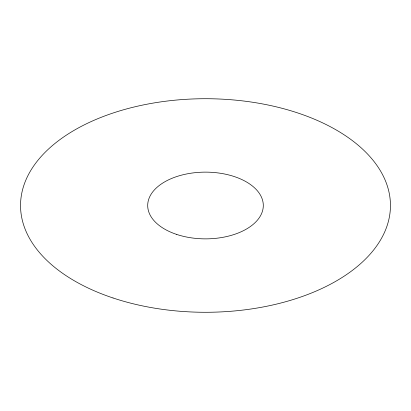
<?xml version="1.0" encoding="UTF-8"?>
<svg xmlns="http://www.w3.org/2000/svg" width="411" height="411" viewBox="0 0 411 411"><rect width="100%" height="100%" fill="white"/><g stroke="black" fill="none" stroke-linecap="round" stroke-linejoin="round"><path stroke-width="0.62" d="M176.602 234.398A57.797 33.368 0 0 0 263.297 205.5A57.797 33.368 0 0 0 176.602 176.602A57.797 33.368 0 0 0 176.602 234.398M113.025 297.975A184.95 106.778 0 0 0 390.45 205.5A184.95 106.778 0 0 0 113.025 113.025A184.95 106.778 0 0 0 113.025 297.975"/></g></svg>
